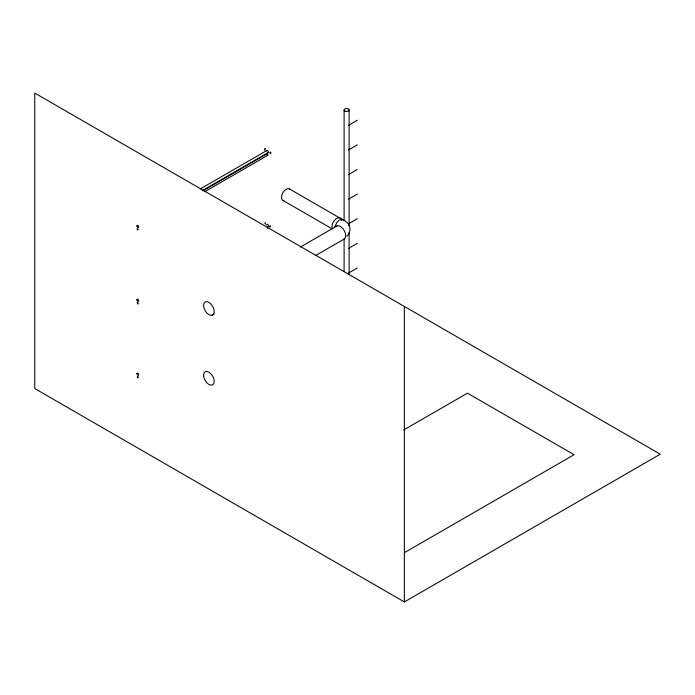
<?xml version="1.0" encoding="UTF-8"?>
<svg xmlns="http://www.w3.org/2000/svg" width="695" height="695" viewBox="0 0 695 695"><rect width="100%" height="100%" fill="white"/><g stroke="black" fill="none" stroke-linecap="round" stroke-linejoin="round"><path stroke-width="1.04" d="M266.645 224.937L266.671 224.694A1.26 0.73 60 0 1 267.74 224.528A1.26 0.73 60 0 1 268.4 226.144A1.26 0.73 60 0 1 267.332 226.292M334.808 226.744L337.058 222.061L339.473 219.915M204.895 191.646L267.966 155.185L267.401 153.838L266.915 154.629M346.866 236.257C350.106 233.338 350.992 228.108 348.577 224.407M265.186 150.172C263.596 150.78 265.238 146.94 265.594 149.069M200.247 188.953L266.993 150.424M202.28 190.656L268.079 152.665M203.062 190.725L266.984 153.821M348.395 125.378L357.282 120.244M348.395 149.998L357.282 144.873M348.377 174.636L357.265 169.502M348.551 199.161L357.439 194.027M300.414 247.038L337.049 225.892M348.395 223.868L357.282 218.743M212.236 315.217A7.523 4.344 60 0 0 210.802 303.889A7.523 4.344 60 0 0 203.644 306.443A7.523 4.344 60 0 0 212.236 315.217L214.121 314.131M315.556 255.569L343.738 239.297A7.523 4.344 60 0 0 344.051 230.254A7.523 4.344 60 0 0 336.093 226.501M348.49 248.436L357.378 243.311M348.377 273.126L357.265 267.992M403.708 429.953L467.448 393.153L574.07 454.712L404.412 552.664M404.36 601.931L660.25 454.2L34.75 93.069L34.75 388.54L404.36 601.931L404.36 306.46M267.87 155.289L267.297 155.159M265.238 224.181L264.778 223.199L265.707 222.704M267.184 227.769L268.018 228.325M340.724 219.385L342.887 219.577M340.593 219.994L341.645 219.889M341.358 219.881L342.183 220.002M340.185 218.03L345.363 221.053L348.056 223.608M289.424 188.927L339.942 218.091A6.603 3.814 -60 0 1 340.689 218.76M282.9 200.403L331.541 228.481M343.061 219.69L343.651 220.289M349.125 109.94L349.125 225.927M349.125 232.434L349.125 274.716M344.103 110.045L344.103 220.619M344.103 239.045L344.103 271.563M266.654 151.18A1.26 0.73 60 0 1 267.488 150.494A1.26 0.73 60 0 1 268.426 152.092A1.26 0.73 60 0 1 267.427 152.5M332.653 228.89A6.603 3.814 -60 0 1 333.339 221.983A6.603 3.814 -60 0 1 338.96 217.804M283.873 200.681A6.603 3.814 -60 0 1 282.83 192.819A6.603 3.814 -60 0 1 290.18 189.596M269.999 152.891C270.746 155.871 271.484 149.72 269.999 152.891M137.115 228.95C137.671 231.956 139.13 228.177 137.115 228.95M269.434 226.501C270.216 229.081 270.894 223.59 269.434 226.501M137.289 302.846C137.575 305.731 139.417 302.438 137.289 302.846M137.349 376.742C137.61 379.609 139.495 376.369 137.349 376.742M203.652 376.264A7.523 4.344 60 0 0 212.279 384.969A7.523 4.344 60 0 0 210.759 373.606A7.523 4.344 60 0 0 203.652 376.264M136.932 373.762A1.26 0.73 60 0 0 138.331 375.309A1.26 0.73 60 0 0 138.183 373.45A1.26 0.73 60 0 0 136.932 373.762M136.924 299.823A1.26 0.73 60 0 0 138.288 301.448A1.26 0.73 60 0 0 138.236 299.649A1.26 0.73 60 0 0 136.924 299.823M136.932 226.075A1.26 0.73 60 0 0 138.366 227.56A1.26 0.73 60 0 0 138.149 225.684A1.26 0.73 60 0 0 136.932 226.075M344.902 111.061A2.511 1.451 0 0 0 349.064 110.314A2.511 1.451 0 0 0 345.875 108.611A2.511 1.451 0 0 0 344.902 111.061"/></g></svg>
